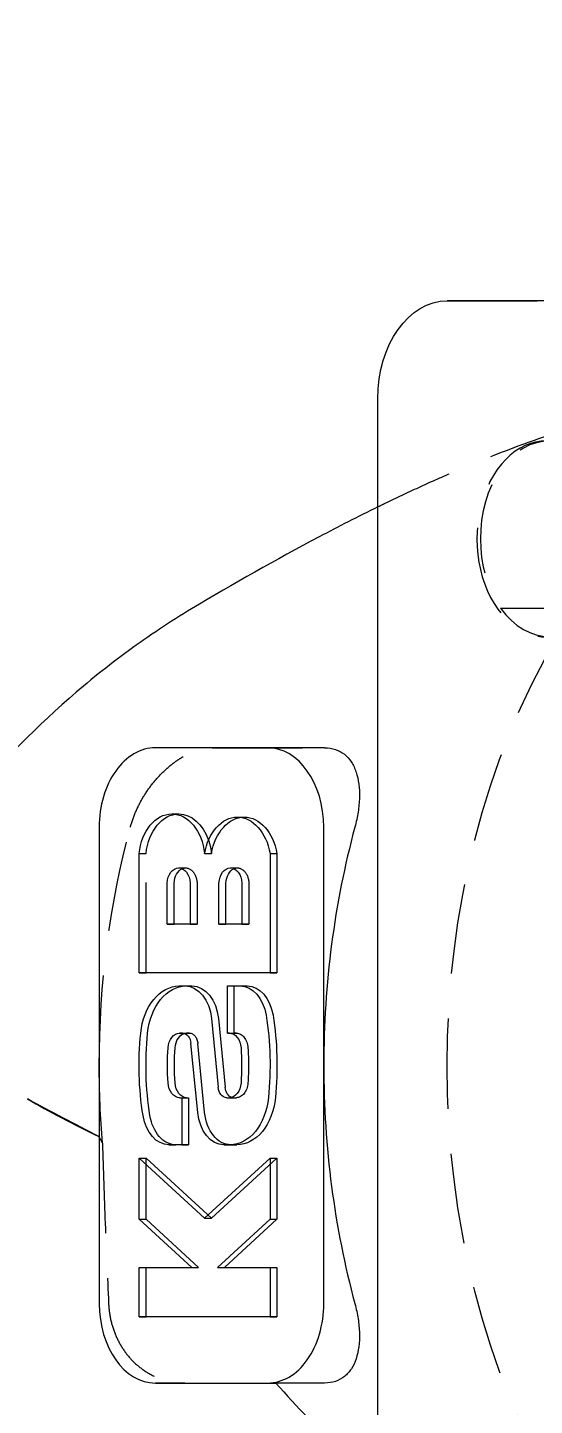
# Model space of a CAD drawing. Header units: millimetres. Extents: x -46397 to 283259, y -8690 to 23983.
# Drawn here: x 10013.1 to 10041.2, y 7749.2 to 7825.6 of the extents above; entities that cross this region are included whole.
import ezdxf

# ---------------------------------------------------------------- set-up
doc = ezdxf.new("R2010")
doc.units = ezdxf.units.MM
doc.linetypes.add('HIDDENX2', pattern=[0.75, 0.5, -0.25])
doc.layers.get('Defpoints').update_dxf_attribs({"lineweight": 0})
doc.layers.add('PHANTOM 2', color=8, linetype='Continuous', lineweight=0)
doc.styles.add('GHI CHÚ 1', font='isocp_IV25.ttf', dxfattribs={"width": 0.8})
doc.dimstyles.new('1-30SCALE', dxfattribs={"dimtxt": 75, "dimasz": 75, "dimexe": 37.5, "dimexo": 30, "dimgap": 30, "dimtad": 1, "dimtoh": 1, "dimdec": 0, "dimdsep": 46, "dimtxsty": 'GHI CHÚ 1', "dimcen": 0.09, "dimclrd": 256, "dimclre": 256, "dimclrt": 2, "dimadec": 0, "dimazin": 0, "dimtfac": 1, "dimtdec": 0, "dimtofl": 0, "dimtmove": 0, "dimatfit": 3, "dimfxl": 1, "dimlwd": 0, "dimlwe": 0, "dimarcsym": 0})

# ---------------------------------------------------------------- blocks, each defined once
blk = doc.blocks.new('q kjekjas ad')
at = {"color": 2, "linetype": 'Continuous', "lineweight": 0, "ltscale": 10, "extrusion": (0, 1, 0)}
for p, q in [((-4401.265637669683, 1528.905554413861), (-4410.488769598276, 1528.905469070283)), ((-4414.331348979555, 1449.557642982945), (-4414.331690946041, 1523.470686461675)), ((-4420.441926333879, 1504.122768274639), (-4426.667540385679, 1504.122710667718)), ((-4417.284884759923, 1504.122768274734), (-4420.441905966785, 1504.122768274734)), ((-4425.754805627075, 1500.45424440832), (-4425.370508463384, 1500.45424440832)), ((-4422.123196420202, 1500.278191055841), (-4421.73889925651, 1500.278191055841)), ((-4429.780327044456, 1499.720507951191), (-4429.780204841722, 1473.307464472768)), ((-4417.32897673815, 1473.307579686603), (-4417.329098940856, 1499.720623165027)), ((-4427.570581013511, 1491.64987978011), (-4427.57061156421, 1498.253140649715)), ((-4420.307395170443, 1498.253207857793), (-4419.923098006751, 1498.253207857793)), ((-4420.307395170443, 1498.253207857793), (-4420.307364619774, 1491.649946988182)), ((-4419.923098006751, 1498.253207857786), (-4419.923067456082, 1491.649946988175)), ((-4426.01418999242, 1494.349894181854), (-4426.014200515434, 1496.624350703612)), ((-4425.629892828729, 1494.34989773784), (-4425.629903351713, 1496.624350703612)), ((-4424.737949634815, 1496.62436251303), (-4424.737939111801, 1494.349905991272)), ((-4423.140031505172, 1494.349920777051), (-4423.140042028186, 1496.624377298809)), ((-4422.755734341481, 1494.349924333037), (-4422.755744864466, 1496.624377298809)), ((-4421.863791147567, 1496.624389108227), (-4421.863780624553, 1494.349932586469)), ((-4424.737939111801, 1494.349905991272), (-4426.01418999242, 1494.349894181854)), ((-4421.863780624553, 1494.349932586469), (-4423.140031505172, 1494.349920777051)), ((-4420.307364619774, 1491.649946988182), (-4427.570581013511, 1491.64987978011)), ((-4427.570581013511, 1491.64987978011), (-4427.18628384982, 1491.64987978011)), ((-4419.923067456053, 1491.649946988182), (-4427.18628384982, 1491.64987978011)), ((-4420.307364619774, 1491.649946988182), (-4419.923067456082, 1491.649946988182)), ((-4425.344712402351, 1490.91620472433), (-4425.016190793802, 1490.91620776421)), ((-4422.673094564932, 1490.916229445378), (-4421.963288878178, 1490.916236013356)), ((-4422.67308248044, 1488.304272923619), (-4422.673094564932, 1490.916229445378)), ((-4421.963279237738, 1490.916236013392), (-4421.578982074047, 1490.916236013392)), ((-4423.556509227201, 1489.116243159151), (-4423.186281561269, 1485.306924893106)), ((-4423.17221206348, 1489.116243159151), (-4422.801984397578, 1485.306924893099)), ((-4425.164471147844, 1488.304249870271), (-4425.319903945987, 1488.304248432018)), ((-4425.319903945987, 1488.304248432025), (-4424.935606782296, 1488.304248432025)), ((-4422.558010729263, 1488.304273988397), (-4422.67308248044, 1488.304272923619)), ((-4422.67308248044, 1488.304272923619), (-4422.288785316719, 1488.304272923619)), ((-4424.321388882789, 1483.911844478644), (-4424.69161654872, 1487.721162744696)), ((-4425.319887380727, 1484.723813649391), (-4425.204815629579, 1484.723814714176)), ((-4425.20481562955, 1484.723814714169), (-4424.820518465858, 1484.723814714169)), ((-4425.20481562955, 1484.723814714169), (-4425.204803545057, 1482.111858192417)), ((-4424.820518465858, 1484.723814714176), (-4424.820506381366, 1482.111858192424)), ((-4422.713426969276, 1484.723837767517), (-4422.557994164032, 1484.72383920577)), ((-4425.914618872281, 1482.111851624388), (-4425.53032170856, 1482.111851624388)), ((-4425.204803545086, 1482.111858192417), (-4425.914609231841, 1482.111851624431)), ((-4424.820506381366, 1482.111858192417), (-4425.530312068149, 1482.111851624431)), ((-4425.204803545086, 1482.111858192417), (-4424.820506381366, 1482.111858192417)), ((-4422.861716956657, 1482.111879873533), (-4422.477410152525, 1482.111879873577)), ((-4422.533185707638, 1482.111882913458), (-4422.861707316217, 1482.111879873577)), ((-4422.533185707638, 1482.111882913458), (-4422.148888543947, 1482.111882913458)), ((-4422.148888543947, 1482.111882913458), (-4422.477410152525, 1482.111879873577)), ((-4427.570517785934, 1477.98379340618), (-4427.570533490245, 1481.378140649613)), ((-4427.570533490245, 1481.378140649613), (-4427.186236326554, 1481.378140649613)), ((-4427.570533490245, 1481.378140649613), (-4423.938909862365, 1478.0429015603)), ((-4427.186236326554, 1481.378140649613), (-4423.554612698674, 1478.0429015603)), ((-4423.938909862365, 1478.0429015603), (-4420.307317096478, 1481.378207857677)), ((-4420.307317096478, 1481.378207857684), (-4419.923019932787, 1481.378207857684)), ((-4420.307317096478, 1481.378207857684), (-4420.307301392168, 1477.983860614251)), ((-4419.923019932787, 1481.378207857677), (-4419.923004228476, 1477.983860614244)), ((-4424.651679422765, 1475.303167658087), (-4427.570517785934, 1477.98379340618)), ((-4420.307301392168, 1477.983860614251), (-4423.226114950696, 1475.303180849129)), ((-4419.923004228476, 1477.983860614251), (-4422.841813915089, 1475.303184405158)), ((-4420.307301392168, 1477.983860614251), (-4419.923004228476, 1477.983860614251)), ((-4427.570505383599, 1475.303140649572), (-4424.651679422735, 1475.303167658087)), ((-4427.570492756, 1472.573792823467), (-4427.570505383628, 1475.303140649572)), ((-4423.226114950696, 1475.303180849136), (-4420.307288989861, 1475.303207857643)), ((-4420.307288989861, 1475.303207857643), (-4419.92299182617, 1475.303207857643)), ((-4420.307288989861, 1475.303207857643), (-4420.307276362233, 1472.573860031538)), ((-4419.92299182617, 1475.303207857643), (-4419.922979198542, 1472.573860031538)), ((-4420.307276362233, 1472.573860031545), (-4427.570492756, 1472.573792823474)), ((-4427.570492756, 1472.573792823467), (-4427.186195592309, 1472.573792823467)), ((-4419.922979198542, 1472.573860031538), (-4427.186195592309, 1472.573792823467)), ((-4420.307276362233, 1472.573860031545), (-4419.922979198542, 1472.573860031545)), ((-4425.028342803067, 1468.905319363053), (-4426.667397815851, 1468.905319363053)), ((-4426.667377448728, 1468.905319363155), (-4420.441763396928, 1468.905376970069)), ((-4417.284742190008, 1468.905376970069), (-4419.994201011665, 1468.90535189888))]:
    blk.add_line(p, q, dxfattribs=at)
at = {"color": 1, "linetype": 'HIDDENX2', "lineweight": 0, "ltscale": 10, "extrusion": (0, 1, 0)}
for p, q in [((-4410.488744453643, 1528.9054690704), (-4358.224330190598, 1528.9054690704)), ((-4407.526133978128, 1511.866862409443), (-4398.495150631381, 1511.866945975038)), ((-4423.510519178788, 1504.122710667725), (-4417.284905126988, 1504.122768274639)), ((-4427.57061156421, 1498.253140649715), (-4427.186314400489, 1498.253140649715)), ((-4427.18628384982, 1491.64987978011), (-4427.186314400518, 1498.253140649715)), ((-4423.939003367326, 1498.253174253754), (-4423.554706203635, 1498.253174253754)), ((-4425.376074757543, 1497.460769651814), (-4424.991777593852, 1497.460769651814)), ((-4422.501916270325, 1497.460796247011), (-4422.117619106604, 1497.460796247011)), ((-4424.353652471094, 1496.62436251303), (-4424.35364194811, 1494.349905991279)), ((-4421.479493983847, 1496.624389108219), (-4421.479483460862, 1494.349932586469)), ((-4426.01418999242, 1494.349894181854), (-4425.6298928287, 1494.349894181854)), ((-4424.353641948081, 1494.349905991272), (-4425.6298928287, 1494.349894181854)), ((-4424.737939111801, 1494.349905991272), (-4424.35364194811, 1494.349905991272)), ((-4423.140031505172, 1494.349920777051), (-4422.755734341481, 1494.349920777051)), ((-4421.479483460862, 1494.349932586469), (-4422.755734341481, 1494.349920777051)), ((-4421.863780624553, 1494.349932586469), (-4421.479483460862, 1494.349932586469)), ((-4425.344712402351, 1490.91620472433), (-4424.96041523866, 1490.91620472433)), ((-4425.016190793802, 1490.91620776421), (-4424.63188398967, 1490.916207764254)), ((-4424.96041523866, 1490.91620472433), (-4424.63189363011, 1490.91620776421)), ((-4422.673094564932, 1490.916229445378), (-4422.288797401212, 1490.916229445378)), ((-4422.288797401212, 1490.916229445371), (-4421.578991714458, 1490.916236013356)), ((-4422.288785316719, 1488.304272923619), (-4422.288797401212, 1490.916229445371)), ((-4425.164471147844, 1488.304249870271), (-4424.780170854065, 1488.304249870285)), ((-4424.780173984123, 1488.304249870271), (-4424.935606782296, 1488.304248432025)), ((-4422.558010729263, 1488.304273988397), (-4422.173709356372, 1488.304273988411)), ((-4422.173713565571, 1488.304273988404), (-4422.288785316719, 1488.304272923619)), ((-4423.937091719097, 1483.911844478636), (-4424.307319385029, 1487.721162744689)), ((-4425.319891589956, 1484.723813649369), (-4424.935590217035, 1484.723813649391)), ((-4424.935590217035, 1484.723813649391), (-4424.820518465858, 1484.723814714169)), ((-4422.713430092233, 1484.723837767502), (-4422.329129805585, 1484.723837767517)), ((-4422.557994164003, 1484.72383920577), (-4422.173697000311, 1484.72383920577)), ((-4422.329129805585, 1484.723837767517), (-4422.173697000311, 1484.72383920577)), ((-4427.186220622243, 1477.98379340618), (-4427.186236326554, 1481.378140649613)), ((-4423.554612698674, 1478.0429015603), (-4419.923019932787, 1481.378207857684)), ((-4423.938909862365, 1478.0429015603), (-4423.554612698674, 1478.0429015603)), ((-4427.570517785934, 1477.98379340618), (-4427.186220622243, 1477.98379340618)), ((-4424.267382259044, 1475.303167658079), (-4427.186220622243, 1477.98379340618)), ((-4427.570505383599, 1475.303140649572), (-4427.186208219908, 1475.303140649572)), ((-4427.186208219908, 1475.303140649572), (-4424.267382259044, 1475.303167658087)), ((-4427.186195592309, 1472.573792823467), (-4427.186208219937, 1475.303140649572)), ((-4424.651679422765, 1475.303167658087), (-4424.267382259044, 1475.303167658087)), ((-4423.226114950696, 1475.303180849136), (-4422.841817787004, 1475.303180849136)), ((-4422.841817787004, 1475.303180849136), (-4419.92299182617, 1475.303207857643))]:
    blk.add_line(p, q, dxfattribs=at)
at = {"color": 2, "linetype": 'Continuous', "lineweight": 0, "ltscale": 10, "extrusion": (0, 0, -1)}
for centre, major_axis, ratio, start_param, end_param in [((-4410.488719309069, 1523.470686461675), (-5.028918041457586e-05, 5.434782608614281), 0.7071067811714112, -1.570789783787927, -1.654898440506258e-12), ((-4425.754805627075, 1497.855738973471), (-5.551115123125783e-17, 2.59850543485099), 0.7071067811865468, -1.417259087263, 1.417246001247582), ((-4425.370508463355, 1497.855738973471), (1.900701818158269e-13, 2.598505434857493), 0.7071067811865469, -9.414691248821327e-14, 1.113758089856381), ((-4422.123196420202, 1497.637471537812), (1.110223024625157e-16, 2.640719518032856), 0.707106781186547, -1.33547323991281, 1.335460153896791), ((-4421.738899256481, 1497.637471537804), (-3.33066907387547e-16, 2.640719518034178), 0.7071067811865469, 2.762234885267389e-12, 1.33546015389479), ((-4425.376074757543, 1496.555717449279), (-6.938893903907228e-18, 0.9050522025449899), 0.707106781186547, -1.49488997942264, 1.494876893407006), ((-4424.991777593852, 1496.555717449279), (5.551115123125783e-17, -0.9050522025466002), 0.7071067811865468, 1.646702674167136, 2.836641153287025), ((-4422.501916270296, 1496.555744044483), (-6.938893903907228e-17, 0.9050522025444379), 0.707106781186547, -1.494889979430657, 1.494876893415022), ((-4422.117619106604, 1496.555744044461), (0, -0.9050522025583593), 0.707106781186547, 1.646702674175897, 2.83664115326579), ((-4425.344698281173, 1487.864030811274), (1.665334536937735e-16, 3.052173913128493), 0.7071067811865469, -1.429298919284176, -6.543008842063713e-06), ((-4425.016181153362, 1488.832512112029), (-1.069277451954884e-16, 2.083695652228055), 0.7071067811865469, -6.543008526982419e-06, 1.434204764213336), ((-4424.631883989641, 1488.832512112022), (1.665334536937735e-16, 2.083695652233915), 0.7071067811865469, 3.492095501655967e-12, 1.434204764211594), ((-4421.963279237738, 1488.832540361167), (-8.168108116962669e-17, 2.083695652233512), 0.707106781186547, -6.543008526982419e-06, 1.349022882197171), ((-4421.578982074017, 1488.832540361167), (-1.110223024625157e-16, 2.08369565223192), 0.7071067811865468, 2.442490654175344e-15, 1.349022882197161), ((-4429.234179673571, 1486.513994821013), (2.220446049250313e-16, -12.62445652218013), 0.7071067811865469, -1.792569771390543, -1.429298919284624), ((-4428.84988250985, 1486.513994821013), (-6.661338147750939e-16, 12.62445652218073), 0.7071067811865469, 1.349022882199249, 1.712293734305169), ((-4418.643718436448, 1486.514092816782), (-2.220446049250313e-16, 12.62445652218013), 0.7071067811865469, -1.792569771390543, -1.429298919284624), ((-4424.935602573096, 1487.394465823323), (1.249000902703301e-16, -0.9097826087180333), 0.707106781186547, 1.667708413628961, 2.949137380692739), ((-4425.164468017785, 1487.629249870268), (-7.18241587624284e-18, 0.6750000000192444), 0.7071067811865469, -6.557901398807076e-06, 1.434204764212881), ((-4422.558006520063, 1487.394491379695), (-3.137240630040476e-17, 0.9097826087249022), 0.7071067811865471, -6.543008833403974e-06, 1.473871025558122), ((-4418.916482082161, 1486.514090292832), (-1.110223024625157e-15, 10.0082756923985), 0.707106781186547, -1.667721628022878, -1.473884123251275), ((-4418.532184918469, 1486.514090292832), (6.66133814775094e-16, -10.00827569239838), 0.7071067811865471, 1.473871025566915, 1.667708530338518), ((-4428.96141602812, 1486.513997344948), (7.771561172376096e-16, -10.00827569278355), 0.7071067811865472, -1.667721628020416, -1.473884104816073), ((-4425.319891589956, 1485.633596258092), (4.820549206118949e-17, -0.9097826087212643), 0.7071067811865469, -6.543008833403974e-06, 1.473871025562101), ((-4424.935594426235, 1485.633596258107), (-6.938893903907227e-17, -0.9097826087322606), 0.707106781186547, 0.001529959949457149, 1.473871025550997), ((-4422.713430092233, 1485.39883776752), (3.221901573118545e-17, -0.6750000000155406), 0.7071067811865469, -6.543004591463841e-06, 1.43420476421671), ((-4422.329132928542, 1485.39883776752), (2.775557561562891e-17, -0.6750000000157154), 0.707106781186547, 0.223562875609175, 1.434204764219369), ((-4422.557998373231, 1485.633621814486), (3.469446951953615e-17, -0.9097826087395601), 0.7071067811865469, -1.473884037090741, -6.543024763105976e-06), ((-4411.085431599087, 1486.513917392396), (72.73303862981979, -35.36103590746777), 0.1476552784938955, 1.758807703022682, 1.815257741751658), ((-4422.533199828846, 1485.164056826514), (5.551115123125783e-17, -3.05217391312052), 0.7071067811865468, -1.429298919285612, -6.543006460635326e-06), ((-4422.148902665154, 1485.164056826514), (-1.336702694062011e-16, 3.052173913121657), 0.707106781186547, 1.712293734304206, 3.141586110583358), ((-4425.914618872281, 1484.195547276628), (8.168108116962669e-17, -2.083695652233512), 0.707106781186547, -6.543008526982419e-06, 1.349022882197171), ((-4422.861716956628, 1484.195575525766), (1.069277451954884e-16, -2.083695652228055), 0.7071067811865469, -6.543008526982419e-06, 1.434204764213336)]:
    blk.add_ellipse(centre, major_axis=major_axis, ratio=ratio, start_param=start_param, end_param=end_param, dxfattribs=at)
at = {"color": 1, "linetype": 'HIDDENX2', "lineweight": 0, "ltscale": 10, "extrusion": (0, 0, -1)}
for centre, major_axis, ratio, start_param, end_param in [((-4410.488744453643, 1523.474477431584), (-2.514459528208179e-05, 5.430991638704658), 1.157458814114327e-06, 1.934470632968569e-09, 6.549510281765714e-06), ((-4384.356341194274, 1486.514164722306), (-0.0003419664806365574, 36.95652173856841), 0.707106781171411, -2.271626988171744, -0.8699525794021761), ((-4425.370508463384, 1497.855738973471), (-6.756288851298627e-18, -2.598505434854816), 0.707106781186547, 1.724333566326775, 3.141592653592578), ((-4421.738899256481, 1497.637471537804), (2.898815978737994e-17, -2.640719518034531), 0.707106781186547, 1.806119413678308, 3.141592653592533), ((-4403.648058811406, 1486.513986211961), (-0.0003419665269696733, 36.95652173865024), 0.7071067811744737, -1.570789783785568, -1.205357635435727), ((-4425.370508463471, 1497.855738973434), (1.110223024625157e-16, 2.598505435010976), 0.707106781186547, 1.113758089869857, 1.417246001240923), ((-4424.991777593852, 1496.555717449279), (-3.469446951953614e-17, 0.9050522025409823), 0.707106781186547, -0.3049515003033605, 1.494876893409004), ((-4422.117619106604, 1496.555744044483), (-9.714451465470117e-17, 0.9050522025330375), 0.7071067811865469, -0.304951500322918, 1.494876893418418), ((-4424.960401117452, 1487.864030811274), (8.657693160475657e-17, -3.052173913127115), 0.7071067811865469, 1.712293734305601, 3.141586110580935), ((-4418.259421272756, 1486.514092816782), (6.661338147750939e-16, -12.62445652218073), 0.7071067811865469, 1.349022882199249, 1.712293734305169), ((-4424.935602573096, 1487.394465823272), (1.841449627330849e-17, -0.9097826087740148), 0.7071067811865469, 2.949137380704557, 3.141586110580961), ((-4424.780170854065, 1487.629249870268), (0, 0.6750000000236666), 0.707106781186547, -6.557901427894919e-06, 1.434204764212851), ((-4422.173709356372, 1487.394491379695), (2.775557561562891e-17, 0.9097826087243147), 0.707106781186547, -6.543008768344905e-06, 1.473871025558187), ((-4428.577118864399, 1486.513997344948), (-5.551115123125783e-16, 10.00827569278339), 0.7071067811865471, 1.473871025569377, 1.667708548773721), ((-4422.17370120954, 1485.633621814486), (-3.084978697194887e-17, 0.9097826087339972), 0.707106781186547, 1.667708616499077, 3.141586110565055), ((-4424.935594426905, 1485.633594658939), (1.170938346284345e-17, 0.9097810095640131), 0.7071067811865469, 3.141586109513918, 3.143122615164939), ((-4422.329132928513, 1485.398837767658), (-6.938893903907228e-17, 0.6750000001523214), 0.7071067811865469, 3.141586110617485, 3.36515552918505), ((-4425.53032170856, 1484.195547276628), (1.110223024625157e-16, -2.08369565223192), 0.7071067811865468, -6.543008536752382e-06, 1.349022882197161), ((-4422.477419792936, 1484.195575525766), (0, -2.08369565223342), 0.707106781186547, -6.543008538528738e-06, 1.434204764213324)]:
    blk.add_ellipse(centre, major_axis=major_axis, ratio=ratio, start_param=start_param, end_param=end_param, dxfattribs=at)
at = {"color": 1, "linetype": 'HIDDENX2', "lineweight": 0, "ltscale": 10}
for centre, major_axis, ratio, start_param, end_param in [((-4404.993233911402, 1515.698947331184), (-5.028919411864673e-05, 5.434782608613153), 0.7071067811711228, -1.744416193279982, 3.315199434056966), ((-4404.801085329556, 1515.698949109174), (-5.028918766503132e-05, 5.434782608613924), 0.7071067811720132, -0.7825762755201042, 2.353359516277979), ((-4404.816457316658, 1515.720688239613), (5.028918766503132e-05, -5.434782608613924), 0.7071067811720132, -0.7825762755201042, 2.353359516277979)]:
    blk.add_ellipse(centre, major_axis=major_axis, ratio=ratio, start_param=start_param, end_param=end_param, dxfattribs=at)
at = {"color": 2, "linetype": 'Continuous', "lineweight": 0, "ltscale": 10}
for centre, major_axis, ratio, start_param, end_param in [((-4426.667520018556, 1499.720536754648), (2.106062720053092e-16, 4.402173913163652), 0.7071067811865471, 6.543007550421742e-06, 1.570802869803273), ((-4420.441905966756, 1499.72059436157), (-2.199947851926759e-16, 4.402173913163653), 0.7071067811865469, -1.570789783786945, 6.543007538217793e-06), ((-4391.196830707806, 1486.514101425797), (0.0003419665273227679, -36.95652173863926), 0.707106781174473, -1.936235018154132, -1.570802869804183), ((-4391.196830707748, 1486.514101425826), (0.0003419664146526857, -36.95652173863925), 0.7071067811765623, -1.57080286980124, -1.205370721451291), ((-4406.427349760721, 1483.985253873652), (35.66605628001581, -9.680750413434524), 0.25340008796425, -2.372252094229433, -2.215015232390532), ((-4426.667397815821, 1473.307493276232), (4.639707671880156e-17, -4.402173913170929), 0.7071067811865468, -1.570789783786118, 6.543005885983888e-06), ((-4420.44178376405, 1473.307550883139), (-2.021901526413905e-16, -4.402173913161833), 0.7071067811865471, 6.543007550419036e-06, 1.570802869803687)]:
    blk.add_ellipse(centre, major_axis=major_axis, ratio=ratio, start_param=start_param, end_param=end_param, dxfattribs=at)
at = {"color": 2, "linetype": 'Continuous', "lineweight": 0, "ltscale": 10, "extrusion": (0, 0, -0.9999999999999999)}
blk.add_ellipse((-4425.319899736787, 1487.394465823323), major_axis=(-5.551115123125783e-17, 0.9097826087217805), ratio=0.7071067811865469, start_param=-1.473884239954837, end_param=-6.54300877100944e-06, dxfattribs=at)
at = {"color": 1, "linetype": 'HIDDENX2', "lineweight": 0, "ltscale": 10, "extrusion": (0, 0, -0.9999999999999999)}
blk.add_ellipse((-4403.648058809777, 1486.51398621199), major_axis=(-0.0003419662909696085, 36.95652173860461), ratio=0.7071067812188838, start_param=-1.687580552258307, end_param=-1.570789783790821, dxfattribs=at)
at = {"color": 1, "linetype": 'HIDDENX2', "lineweight": 0, "ltscale": 10}
for points, knots in [([(-4396.031330171827, 1523.406598631002), (-4396.55128097898, 1523.366338377964), (-4397.092505466047, 1523.306479954888), (-4398.192811355315, 1523.150733390634), (-4398.752743547608, 1523.054984372851), (-4400.4604367266, 1522.717191957381), (-4401.635983352287, 1522.424768698344), (-4403.451593722421, 1521.893894534725), (-4404.065632167127, 1521.701359800871), (-4405.290605495597, 1521.293710852711), (-4405.904106074973, 1521.077878849712), (-4407.747634337924, 1520.397659912654), (-4408.980677618674, 1519.900688271009), (-4410.836468048859, 1519.099860118629), (-4411.456105450838, 1518.823649922044), (-4412.697523909388, 1518.253959389644), (-4413.319720406289, 1517.96022596689), (-4414.06802146876, 1517.597992715273), (-4414.199935238285, 1517.533798461875), (-4414.331663180288, 1517.469363263051)], [0.04100053986358185, 0.04100053986358185, 0.04100053986358185, 0.04100053986358185, 0.04286927583543619, 0.04286927583543619, 0.04473801180729053, 0.04473801180729053, 0.04847548375099923, 0.04847548375099923, 0.05034421972285358, 0.05034421972285358, 0.05221295569470792, 0.05221295569470792, 0.05595042763841661, 0.05595042763841661, 0.05781916361027095, 0.05781916361027095, 0.0596878995821253, 0.0596878995821253, 0.0600885281706944, 0.0600885281706944, 0.0600885281706944, 0.0600885281706944]), ([(-4428.054802222032, 1499.720507951191), (-4427.977733128791, 1500.005372214204), (-4427.880008869863, 1500.284466429868), (-4427.645945607423, 1500.83190450738), (-4427.508777079667, 1501.101614266285), (-4427.198089508485, 1501.624140515305), (-4427.027677446691, 1501.87217358315), (-4426.65809296511, 1502.342749321935), (-4426.45686733289, 1502.567250892484), (-4426.033796774369, 1502.97920718613), (-4425.81440593602, 1503.16487343159), (-4425.474196747498, 1503.412472833588), (-4425.358925890992, 1503.489818263712), (-4425.124574483896, 1503.633537583199), (-4425.005338855612, 1503.699879120948), (-4424.651578862977, 1503.876558115393), (-4424.417845297809, 1503.966849097109), (-4423.955851699342, 1504.090240538011), (-4423.726830020925, 1504.122708666153), (-4423.510519178788, 1504.122710667725)], [0, 0, 0, 0, 0.0008297225916181872, 0.0008297225916181872, 0.001659445183236374, 0.001659445183236374, 0.002489167774854562, 0.002489167774854562, 0.003318890366472749, 0.003318890366472749, 0.004148612958090936, 0.004148612958090936, 0.004563474253900036, 0.004563474253900036, 0.004978335549709135, 0.004978335549709135, 0.005808058141327338, 0.005808058141327338, 0.006637780732945542, 0.006637780732945542, 0.006637780732945542, 0.006637780732945542]), ([(-4429.602225763258, 1482.207611125683), (-4429.558278279932, 1480.725100613403), (-4429.507216513361, 1479.241985788758), (-4429.393122063193, 1476.274739287481), (-4429.330092527991, 1474.790753508387), (-4429.262242347642, 1473.30746447276)], [0.4127624125228321, 0.4127624125228321, 0.4127624125228321, 0.4127624125228321, 0.4168612263528079, 0.4168612263528079, 0.4209600401827835, 0.4209600401827835, 0.4209600401827835, 0.4209600401827835]), ([(-4429.262242347642, 1473.30746447276), (-4429.248577081162, 1473.008724810759), (-4429.209632499085, 1472.715617479866), (-4429.082575213077, 1472.140262558278), (-4428.992957187962, 1471.85492720436), (-4428.768399611639, 1471.315122361499), (-4428.634091974876, 1471.060104904158), (-4428.320889412949, 1470.579557674901), (-4428.141614727239, 1470.354848333198), (-4427.75305271367, 1469.954035405339), (-4427.541981951479, 1469.775038295622), (-4427.08590115144, 1469.461015762223), (-4426.847759744152, 1469.330667108457), (-4426.352174007247, 1469.119959070558), (-4426.09249160593, 1469.039261104095), (-4425.56505970555, 1468.932136635216), (-4425.298188664339, 1468.905317518736), (-4425.028315227508, 1468.905319363155)], [1.9754097488988e-07, 1.9754097488988e-07, 1.9754097488988e-07, 1.9754097488988e-07, 0.0008145851774508064, 0.0008145851774508064, 0.001628972813926723, 0.001628972813926723, 0.00244336045040264, 0.00244336045040264, 0.003257748086878556, 0.003257748086878556, 0.004072135723354476, 0.004072135723354476, 0.004886523359830397, 0.004886523359830397, 0.005700910996306317, 0.005700910996306317, 0.006515298632782237, 0.006515298632782237, 0.006515298632782237, 0.006515298632782237]), ([(-4386.029216339637, 1472.075072194406), (-4387.710954960872, 1471.217220597908), (-4389.490042400546, 1470.416242149295), (-4392.31705778226, 1469.282988241197), (-4393.285851354216, 1468.916673705658), (-4395.279462241946, 1468.204781928842), (-4396.30632896896, 1467.858552100748), (-4399.464074717514, 1466.852554497411), (-4401.629986409971, 1466.238147213684), (-4404.971245468099, 1465.386736912427), (-4406.100460882939, 1465.114718108693), (-4407.818331774441, 1464.7232982032), (-4408.394968854322, 1464.595597559826), (-4409.556487455993, 1464.345619233318), (-4410.142962274811, 1464.223026757762), (-4413.069649579178, 1463.628803734937), (-4415.400344823807, 1463.210858672646), (-4418.877840895031, 1462.6593315055), (-4420.033906281315, 1462.488163411057), (-4421.76290325119, 1462.250035056226), (-4422.338384209696, 1462.173769442656), (-4423.487550753605, 1462.027477737996), (-4424.062205264403, 1461.957356882238), (-4426.894721829944, 1461.626568589447), (-4429.058308779408, 1461.421027051802), (-4432.148941452586, 1461.195193717955), (-4433.153194495244, 1461.133795296591), (-4434.618810480373, 1461.062977941168), (-4435.101183887018, 1461.042927516486), (-4436.040018287691, 1461.010451062568), (-4436.49799076299, 1460.99794101352), (-4436.94470485131, 1460.989081842083)], [0.004227238041878949, 0.004227238041878949, 0.004227238041878949, 0.004227238041878949, 0.01073333503703479, 0.01073333503703479, 0.01398638353461271, 0.01398638353461271, 0.01723943203219063, 0.01723943203219063, 0.02374552902734648, 0.02374552902734648, 0.02699857752492439, 0.02699857752492439, 0.02862510177371335, 0.02862510177371335, 0.03025162602250232, 0.03025162602250232, 0.03675772301765814, 0.03675772301765814, 0.04001077151523606, 0.04001077151523606, 0.04163729576402501, 0.04163729576402501, 0.04326382001281396, 0.04326382001281396, 0.04976991700796979, 0.04976991700796979, 0.0530229655055477, 0.0530229655055477, 0.05464948975433666, 0.05464948975433666, 0.05627601400312561, 0.05627601400312561, 0.05627601400312561, 0.05627601400312561]), ([(-4414.33141202174, 1463.183656323759), (-4413.704277504643, 1462.612366044028), (-4413.067303506512, 1462.051377856245), (-4411.746722995798, 1460.928264882859), (-4411.062238315673, 1460.367059656885), (-4409.669986359659, 1459.269030808558), (-4408.959417088103, 1458.730233112212), (-4406.817559840565, 1457.172512632096), (-4405.374266761995, 1456.209668314223), (-4402.456915806222, 1454.443259327236), (-4400.982881334843, 1453.639547001934), (-4399.119884709187, 1452.746402020195), (-4398.745848485472, 1452.57323209312), (-4398.002877133811, 1452.241669592273), (-4397.633092868986, 1452.082854302935), (-4396.528903431608, 1451.627319638661), (-4395.799655996845, 1451.351484303072), (-4393.633220111631, 1450.608610923788), (-4392.21722613665, 1450.225683066768), (-4390.486325285718, 1449.898060982137), (-4390.142108512402, 1449.840129643657), (-4389.457733459858, 1449.739898406915), (-4389.116572166764, 1449.697510818849), (-4388.108177082584, 1449.595397526602), (-4387.456297913508, 1449.560474234684), (-4385.560204357316, 1449.552417012579), (-4384.375279017171, 1449.675506727632), (-4382.991780743905, 1449.988629497653), (-4382.719984404452, 1450.059256173416), (-4382.186248993996, 1450.216638579332), (-4381.923776054347, 1450.303623079904), (-4381.158156810823, 1450.586323068281), (-4380.674995285721, 1450.804104255665), (-4379.302473586838, 1451.540806918209), (-4378.489704172505, 1452.14266030032), (-4377.412786618195, 1453.202322369441), (-4377.077131067199, 1453.582829722312), (-4376.461118391424, 1454.383547302132), (-4376.179400355235, 1454.804880086398), (-4375.407984260004, 1456.128422916219), (-4374.991655862483, 1457.089889161529), (-4374.501700056775, 1458.643533463284), (-4374.360785060097, 1459.181226045606), (-4374.125262538058, 1460.280579379003), (-4374.030147341546, 1460.843507290097), (-4373.808762638859, 1462.570257177038), (-4373.746156238805, 1463.771886578535), (-4373.770285709761, 1465.646290140823), (-4373.798082010617, 1466.283126976094), (-4373.892471804895, 1467.580712914729), (-4373.959096345352, 1468.240479721077), (-4374.04382916243, 1468.905351898858)], [0.02759323349603286, 0.02759323349603286, 0.02759323349603286, 0.02759323349603286, 0.02993772848996878, 0.02993772848996878, 0.03237762032446167, 0.03237762032446167, 0.03481751215895457, 0.03481751215895457, 0.03969729582794035, 0.03969729582794035, 0.04457707949692613, 0.04457707949692613, 0.04579702541417258, 0.04579702541417258, 0.04701697133141902, 0.04701697133141902, 0.04945686316591191, 0.04945686316591191, 0.05433664683489771, 0.05433664683489771, 0.05555659275214415, 0.05555659275214415, 0.0567765386693906, 0.0567765386693906, 0.05921643050388349, 0.05921643050388349, 0.06409621417286929, 0.06409621417286929, 0.06531616009011573, 0.06531616009011573, 0.06653610600736218, 0.06653610600736218, 0.06897599784185506, 0.06897599784185506, 0.07385578151084081, 0.07385578151084081, 0.0762956733453337, 0.0762956733453337, 0.07873556517982656, 0.07873556517982656, 0.0836153488488123, 0.0836153488488123, 0.08605524068330517, 0.08605524068330517, 0.08849513251779802, 0.08849513251779802, 0.09337491618678376, 0.09337491618678376, 0.09581480802127662, 0.09581480802127662, 0.09825469985576947, 0.09825469985576947, 0.09825469985576947, 0.09825469985576947])]:
    blk.add_open_spline(points, degree=3, knots=knots, dxfattribs=at)
at = {"color": 2, "linetype": 'Continuous', "lineweight": 0, "ltscale": 10}
for points, knots in [([(-4414.331663180288, 1517.469363263051), (-4415.428827787371, 1516.932681230996), (-4416.513101061573, 1516.379284196752), (-4419.99165139682, 1514.542258801805), (-4422.343414698727, 1513.204717500077), (-4424.6576132052, 1511.822570578108)], [0.0600885281706944, 0.0600885281706944, 0.0600885281706944, 0.0600885281706944, 0.063425371525834, 0.063425371525834, 0.0709003154132514, 0.0709003154132514, 0.0709003154132514, 0.0709003154132514]), ([(-4424.6576132052, 1511.822570578108), (-4425.856278962747, 1511.106671668553), (-4427.022661174065, 1510.330096557096), (-4428.722790647997, 1509.084829949432), (-4429.281251368491, 1508.656249043815), (-4430.381411093491, 1507.773053306933), (-4430.923993465549, 1507.31763442872), (-4433.580049048207, 1504.989592923623), (-4435.527459356468, 1502.964811547587), (-4438.187621524645, 1499.712124488513), (-4439.032863108529, 1498.588051384264), (-4440.617993714754, 1496.292098856487), (-4441.359041283024, 1495.119409232386), (-4442.73857993554, 1492.72760091925), (-4443.378195426136, 1491.506026417919), (-4444.254965918488, 1489.649220149236), (-4444.533246142062, 1489.026733517167), (-4445.061838843947, 1487.774991237166), (-4445.312693153042, 1487.144049814786), (-4445.548155198776, 1486.513840308377)], [0.01191688118130392, 0.01191688118130392, 0.01191688118130392, 0.01191688118130392, 0.01585140096528298, 0.01585140096528298, 0.01781866085727252, 0.01781866085727252, 0.01978592074926205, 0.01978592074926205, 0.02765496031722016, 0.02765496031722016, 0.0315894801011992, 0.0315894801011992, 0.03552399988517826, 0.03552399988517826, 0.03945851966915732, 0.03945851966915732, 0.04142577956114685, 0.04142577956114685, 0.04339303945313637, 0.04339303945313637, 0.04339303945313637, 0.04339303945313637]), ([(-4417.284905126988, 1504.122768274639), (-4417.069079450419, 1504.122770271722), (-4416.869781767222, 1504.091378283207), (-4416.501846741419, 1503.96939879097), (-4416.332112676755, 1503.877149609223), (-4416.036761165189, 1503.642495345935), (-4415.909020682244, 1503.499969872231), (-4415.690415387071, 1503.165553408995), (-4415.602896773984, 1502.9788279196), (-4415.465933388594, 1502.569305078861), (-4415.416414279403, 1502.344177467799), (-4415.356269894663, 1501.871860588537), (-4415.345004924078, 1501.624047248712), (-4415.358322991058, 1501.104888370974), (-4415.383353421319, 1500.833071536479), (-4415.467526943568, 1500.284314747383), (-4415.526621147757, 1500.005058213639), (-4415.603574118431, 1499.720623165027)], [3.469446951953614e-18, 3.469446951953614e-18, 3.469446951953614e-18, 3.469446951953614e-18, 0.0008295963378120522, 0.0008295963378120522, 0.001659192675624101, 0.001659192675624101, 0.00248878901343615, 0.00248878901343615, 0.003318385351248196, 0.003318385351248196, 0.004147981689060242, 0.004147981689060242, 0.004977578026872287, 0.004977578026872287, 0.00580717436468433, 0.00580717436468433, 0.006636770702496372, 0.006636770702496372, 0.006636770702496372, 0.006636770702496372]), ([(-4415.603451915726, 1473.307579686603), (-4415.52638018658, 1473.022715423584), (-4415.467374331347, 1472.743621207926), (-4415.383366869442, 1472.196183130414), (-4415.358337428595, 1471.92647337151), (-4415.344791973272, 1471.403947122475), (-4415.356207460922, 1471.155914054645), (-4415.416073180008, 1470.68533831586), (-4415.465193271782, 1470.460836745311), (-4415.602842335386, 1470.048880451657), (-4415.690255827532, 1469.863214206205), (-4415.851542192948, 1469.615614804206), (-4415.910367909615, 1469.538269374076), (-4416.039048883307, 1469.394550054603), (-4416.109078066802, 1469.328208516839), (-4416.331017454329, 1469.151529522402), (-4416.496290284325, 1469.061238540686), (-4416.864369538729, 1468.937847099784), (-4417.068431347871, 1468.905378971642), (-4417.284742190008, 1468.905376970069)], [0, 0, 0, 0, 0.0008297225916181836, 0.0008297225916181836, 0.001659445183236367, 0.001659445183236367, 0.002489167774854551, 0.002489167774854551, 0.003318890366472734, 0.003318890366472734, 0.004148612958090918, 0.004148612958090918, 0.00456347425390002, 0.00456347425390002, 0.004978335549709121, 0.004978335549709121, 0.005808058141327328, 0.005808058141327328, 0.006637780732945536, 0.006637780732945536, 0.006637780732945536, 0.006637780732945536]), ([(-4419.994201011665, 1468.905351898858), (-4418.814133045875, 1467.585170763326), (-4417.593567720905, 1466.307381260245), (-4415.676246656076, 1464.431266520704), (-4415.009582392377, 1463.801437884438), (-4414.33141202174, 1463.183656323759)], [0.0201781611519972, 0.0201781611519972, 0.0201781611519972, 0.0201781611519972, 0.02505794482098299, 0.02505794482098299, 0.02759323349603286, 0.02759323349603286, 0.02759323349603286, 0.02759323349603286])]:
    blk.add_open_spline(points, degree=3, knots=knots, dxfattribs=at)
for points in [[(-4429.808884200873, 1482.572930472081), (-4429.799346536252, 1482.555954304), (-4429.789800959785, 1482.538980319499), (-4429.780247473798, 1482.522008517946)], [(-4425.028315227508, 1468.905319363155), (-4424.211764703097, 1468.905324943749), (-4422.556184689951, 1468.905335946896), (-4420.855763965228, 1468.905346634761), (-4419.994201011665, 1468.905351898873)]]:
    blk.add_open_spline(points, degree=3, dxfattribs=at)
at = {"color": 1, "linetype": 'HIDDENX2', "lineweight": 0, "ltscale": 10}
blk.add_open_spline([(-4429.780247473798, 1482.522008517946), (-4429.721208780131, 1482.417126070439), (-4429.661868022493, 1482.312326989755), (-4429.602225763258, 1482.207611125683)], degree=3, dxfattribs=at)
blk = doc.blocks.new('*D1643')
at = {"layer": 'Defpoints', "color": 0, "transparency": 16777216}
for p in [(9680.335063557128, 8741.787352657557, -1.499105149169903), (11942.21015042092, 8741.787352657557), (10121.83506355341, 3758.55642547409, -1.499105149169903)]:
    blk.add_point(p, dxfattribs=at)
at = {"layer": 'PHANTOM 2', "linetype": 'Continuous', "lineweight": 0, "transparency": 16777216}
for p, q in [((9710.335063557128, 8741.787352657557), (11972.21015042092, 8741.787352657557)), ((11942.21015042092, 3848.556425474091), (11942.21015042092, 8651.787352657557)), ((10151.83506355341, 3758.55642547409), (11972.21015042092, 3758.556425474091))]:
    blk.add_line(p, q, dxfattribs=at)
at = {"layer": 'PHANTOM 2', "transparency": 16777216}
for points in [[(11927.21015042092, 8651.787352657557), (11957.21015042092, 8651.787352657557), (11942.21015042092, 8741.787352657557)], [(11927.21015042092, 3848.556425474091), (11957.21015042092, 3848.556425474091), (11942.21015042092, 3758.556425474091)]]:
    blk.add_solid(points, dxfattribs=at)
at = {"layer": 'PHANTOM 2', "color": 2, "transparency": 16777216, "insert": (11862.67242852742, 6250.171889065819), "char_height": 95, "attachment_point": 5, "rotation": 90, "style": 'GHI CHÚ 1'}
blk.add_mtext('4983', dxfattribs=at)

msp = doc.modelspace()

# ---------------------------------------------------------------- block references
msp.add_blockref('q kjekjas ad', (14446.83506355707, 6281.556425475453, -1.499105149169903))

# ---------------------------------------------------------------- dimensions: what is measured, and where the dimension line sits
at = {"layer": 'PHANTOM 2'}
dim = msp.add_linear_dim(base=(11942.21015042092, 8741.787352657557), p1=(10121.83506355341, 3758.556425474088, -1.499105149169903), p2=(9680.335063557124, 8741.787352657553, -1.499105149169903), angle=90, dimstyle='1-30SCALE', override={"dimtxt": 95, "dimasz": 90, "dimexe": 30, "dimtmove": 1}, dxfattribs=at)
dim.commit()
dim.dimension.update_dxf_attribs({"geometry": '*D1643', "text_midpoint": (11862.67242852742, 6250.171889065819)})

doc.saveas('drawing.dxf')
